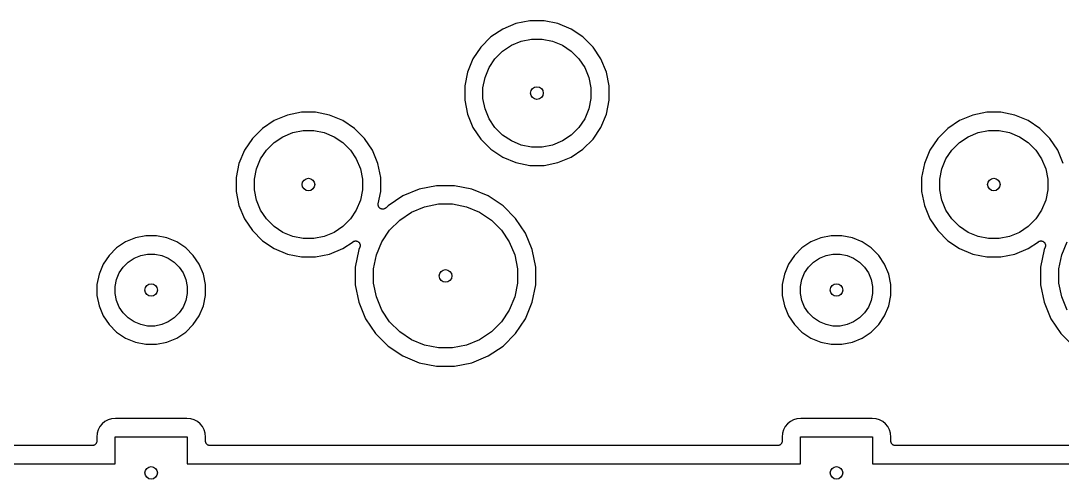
# Model space of a CAD drawing. Extents: x 1.5 to 15, y -8.3 to -3.1.
# Drawn here: x 4.123 to 5.263, y -7.097 to -6.596 of the extents above; entities that cross this region are included whole.
import ezdxf

# ---------------------------------------------------------------- set-up
doc = ezdxf.new("R2010")
doc.units = 0
doc.header["$MEASUREMENT"] = 0
doc.layers.add('BLACK', color=7, linetype='CONTINUOUS')

msp = doc.modelspace()

# ---------------------------------------------------------------- linework, layer by layer
at = {"layer": 'BLACK', "linetype": 'CONTINUOUS'}
for p, q in [((4.6803, -6.59565), (4.66503, -6.59869)), ((4.69588, -6.59565), (4.6803, -6.59565)), ((4.71115, -6.59869), (4.69588, -6.59565)), ((4.65064, -6.60465), (4.6377, -6.6133)), ((4.66503, -6.59869), (4.65064, -6.60465)), ((4.72554, -6.60465), (4.71115, -6.59869)), ((4.73849, -6.6133), (4.72554, -6.60465)), ((4.6377, -6.6133), (4.62668, -6.62431)), ((4.66012, -6.62237), (4.67086, -6.61792)), ((4.67086, -6.61792), (4.68227, -6.61565)), ((4.68227, -6.61565), (4.69391, -6.61565)), ((4.69391, -6.61565), (4.70532, -6.61792)), ((4.70532, -6.61792), (4.71606, -6.62237)), ((4.7495, -6.62431), (4.73849, -6.6133)), ((4.62668, -6.62431), (4.61803, -6.63726)), ((4.64222, -6.63706), (4.65045, -6.62883)), ((4.65045, -6.62883), (4.66012, -6.62237)), ((4.71606, -6.62237), (4.72574, -6.62883)), ((4.72574, -6.62883), (4.73396, -6.63706)), ((4.75815, -6.63726), (4.7495, -6.62431)), ((4.61803, -6.63726), (4.61207, -6.65165)), ((4.63576, -6.64673), (4.64222, -6.63706)), ((4.73396, -6.63706), (4.74042, -6.64673)), ((4.76411, -6.65165), (4.75815, -6.63726)), ((4.61207, -6.65165), (4.60904, -6.66692)), ((4.6313, -6.65748), (4.63576, -6.64673)), ((4.74042, -6.64673), (4.74488, -6.65748)), ((4.76715, -6.66692), (4.76411, -6.65165)), ((4.62904, -6.66889), (4.6313, -6.65748)), ((4.74488, -6.65748), (4.74715, -6.66889)), ((4.60904, -6.66692), (4.60904, -6.68249)), ((4.62904, -6.68052), (4.62904, -6.66889)), ((4.74715, -6.66889), (4.74715, -6.68052)), ((4.76715, -6.68249), (4.76715, -6.66692)), ((4.60904, -6.68249), (4.61207, -6.69776)), ((4.6313, -6.69193), (4.62904, -6.68052)), ((4.74715, -6.68052), (4.74488, -6.69193)), ((4.76411, -6.69776), (4.76715, -6.68249)), ((4.41503, -6.69869), (4.40064, -6.70465)), ((4.4303, -6.69565), (4.41503, -6.69869)), ((4.44588, -6.69565), (4.4303, -6.69565)), ((4.46115, -6.69869), (4.44588, -6.69565)), ((4.47554, -6.70465), (4.46115, -6.69869)), ((4.61207, -6.69776), (4.61803, -6.71215)), ((4.63576, -6.70268), (4.6313, -6.69193)), ((4.74488, -6.69193), (4.74042, -6.70268)), ((4.75815, -6.71215), (4.76411, -6.69776)), ((5.16503, -6.69869), (5.15064, -6.70465)), ((5.1803, -6.69565), (5.16503, -6.69869)), ((5.19588, -6.69565), (5.1803, -6.69565)), ((5.21115, -6.69869), (5.19588, -6.69565)), ((5.22554, -6.70465), (5.21115, -6.69869)), ((4.40064, -6.70465), (4.3877, -6.7133)), ((4.48849, -6.7133), (4.47554, -6.70465)), ((4.64222, -6.71235), (4.63576, -6.70268)), ((4.74042, -6.70268), (4.73396, -6.71235)), ((5.15064, -6.70465), (5.1377, -6.7133)), ((5.23849, -6.7133), (5.22554, -6.70465)), ((4.3877, -6.7133), (4.37668, -6.72431)), ((4.40045, -6.72883), (4.41012, -6.72237)), ((4.41012, -6.72237), (4.42086, -6.71792)), ((4.42086, -6.71792), (4.43227, -6.71565)), ((4.43227, -6.71565), (4.44391, -6.71565)), ((4.44391, -6.71565), (4.45532, -6.71792)), ((4.45532, -6.71792), (4.46606, -6.72237)), ((4.46606, -6.72237), (4.47574, -6.72883)), ((4.4995, -6.72431), (4.48849, -6.7133)), ((4.61803, -6.71215), (4.62668, -6.7251)), ((4.65045, -6.72058), (4.64222, -6.71235)), ((4.66012, -6.72704), (4.65045, -6.72058)), ((4.72574, -6.72058), (4.71606, -6.72704)), ((4.73396, -6.71235), (4.72574, -6.72058)), ((4.7495, -6.7251), (4.75815, -6.71215)), ((5.1377, -6.7133), (5.12668, -6.72431)), ((5.15045, -6.72883), (5.16012, -6.72237)), ((5.16012, -6.72237), (5.17086, -6.71792)), ((5.17086, -6.71792), (5.18227, -6.71565)), ((5.18227, -6.71565), (5.19391, -6.71565)), ((5.19391, -6.71565), (5.20532, -6.71792)), ((5.20532, -6.71792), (5.21606, -6.72237)), ((5.21606, -6.72237), (5.22574, -6.72883)), ((5.2495, -6.72431), (5.23849, -6.7133)), ((4.37668, -6.72431), (4.36803, -6.73726)), ((4.39222, -6.73706), (4.40045, -6.72883)), ((4.47574, -6.72883), (4.48396, -6.73706)), ((4.50815, -6.73726), (4.4995, -6.72431)), ((4.62668, -6.7251), (4.6377, -6.73611)), ((4.67086, -6.73149), (4.66012, -6.72704)), ((4.68227, -6.73376), (4.67086, -6.73149)), ((4.69391, -6.73376), (4.68227, -6.73376)), ((4.70532, -6.73149), (4.69391, -6.73376)), ((4.71606, -6.72704), (4.70532, -6.73149)), ((4.73849, -6.73611), (4.7495, -6.7251)), ((5.12668, -6.72431), (5.11803, -6.73726)), ((5.14222, -6.73706), (5.15045, -6.72883)), ((5.22574, -6.72883), (5.23396, -6.73706)), ((5.25815, -6.73726), (5.2495, -6.72431)), ((4.36803, -6.73726), (4.36207, -6.75165)), ((4.38576, -6.74673), (4.39222, -6.73706)), ((4.48396, -6.73706), (4.49042, -6.74673)), ((4.51411, -6.75165), (4.50815, -6.73726)), ((4.6377, -6.73611), (4.65064, -6.74476)), ((4.65064, -6.74476), (4.66503, -6.75072)), ((4.71115, -6.75072), (4.72554, -6.74476)), ((4.72554, -6.74476), (4.73849, -6.73611)), ((5.11803, -6.73726), (5.11207, -6.75165)), ((5.13576, -6.74673), (5.14222, -6.73706)), ((5.23396, -6.73706), (5.24042, -6.74673)), ((5.26411, -6.75165), (5.25815, -6.73726)), ((4.36207, -6.75165), (4.35904, -6.76692)), ((4.37904, -6.76889), (4.3813, -6.75748)), ((4.3813, -6.75748), (4.38576, -6.74673)), ((4.49042, -6.74673), (4.49488, -6.75748)), ((4.49488, -6.75748), (4.49715, -6.76889)), ((4.51715, -6.76692), (4.51411, -6.75165)), ((4.66503, -6.75072), (4.6803, -6.75376)), ((4.6803, -6.75376), (4.69588, -6.75376)), ((4.69588, -6.75376), (4.71115, -6.75072)), ((5.11207, -6.75165), (5.10904, -6.76692)), ((5.12904, -6.76889), (5.1313, -6.75748)), ((5.1313, -6.75748), (5.13576, -6.74673)), ((5.24042, -6.74673), (5.24488, -6.75748)), ((5.24488, -6.75748), (5.24715, -6.76889)), ((4.35904, -6.76692), (4.35904, -6.78249)), ((4.37904, -6.78052), (4.37904, -6.76889)), ((4.49715, -6.76889), (4.49715, -6.78052)), ((4.51715, -6.78249), (4.51715, -6.76692)), ((5.10904, -6.76692), (5.10904, -6.78249)), ((5.12904, -6.78052), (5.12904, -6.76889)), ((5.24715, -6.76889), (5.24715, -6.78052)), ((4.55929, -6.77976), (4.54132, -6.7872)), ((4.57837, -6.77596), (4.55929, -6.77976)), ((4.59782, -6.77596), (4.57837, -6.77596)), ((4.61689, -6.77976), (4.59782, -6.77596)), ((4.63486, -6.7872), (4.61689, -6.77976)), ((4.35904, -6.78249), (4.36207, -6.79776)), ((4.3813, -6.79193), (4.37904, -6.78052)), ((4.49715, -6.78052), (4.49488, -6.79193)), ((4.51452, -6.79568), (4.51715, -6.78249)), ((4.54132, -6.7872), (4.52515, -6.79801)), ((4.65103, -6.79801), (4.63486, -6.7872)), ((5.10904, -6.78249), (5.11207, -6.79776)), ((5.1313, -6.79193), (5.12904, -6.78052)), ((5.24715, -6.78052), (5.24488, -6.79193)), ((4.36207, -6.79776), (4.36803, -6.81215)), ((4.38576, -6.80268), (4.3813, -6.79193)), ((4.39222, -6.81235), (4.38576, -6.80268)), ((4.49042, -6.80268), (4.48396, -6.81235)), ((4.49488, -6.79193), (4.49042, -6.80268)), ((4.51443, -6.79664), (4.51447, -6.79616)), ((4.51443, -6.79665), (4.51443, -6.79664)), ((4.51447, -6.79713), (4.51443, -6.79665)), ((4.51443, -6.79665), (4.51443, -6.79665)), ((4.51447, -6.79616), (4.51452, -6.79568)), ((4.51452, -6.79761), (4.51447, -6.79713)), ((4.51452, -6.79762), (4.51452, -6.79761)), ((4.51452, -6.79763), (4.51452, -6.79762)), ((4.51466, -6.79809), (4.51452, -6.79763)), ((4.5148, -6.79855), (4.51466, -6.79809)), ((4.5148, -6.79856), (4.5148, -6.79855)), ((4.5148, -6.79855), (4.5148, -6.79855)), ((4.51503, -6.79899), (4.5148, -6.79856)), ((4.51525, -6.79941), (4.51503, -6.79899)), ((4.51526, -6.79942), (4.51525, -6.79941)), ((4.51556, -6.79979), (4.51526, -6.79942)), ((4.51526, -6.79942), (4.51526, -6.79942)), ((4.51587, -6.80017), (4.51556, -6.79979)), ((4.51587, -6.80018), (4.51587, -6.80017)), ((4.51587, -6.80017), (4.51587, -6.80017)), ((4.51624, -6.80048), (4.51587, -6.80018)), ((4.51661, -6.80079), (4.51624, -6.80048)), ((4.51662, -6.8008), (4.51661, -6.80079)), ((4.51663, -6.8008), (4.51662, -6.8008)), ((4.51705, -6.80103), (4.51663, -6.8008)), ((4.51747, -6.80126), (4.51705, -6.80103)), ((4.51748, -6.80126), (4.51747, -6.80126)), ((4.51748, -6.80127), (4.51748, -6.80126)), ((4.51795, -6.80141), (4.51748, -6.80127)), ((4.5184, -6.80155), (4.51795, -6.80141)), ((4.51841, -6.80155), (4.5184, -6.80155)), ((4.51842, -6.80156), (4.51841, -6.80155)), ((4.5189, -6.80161), (4.51842, -6.80156)), ((4.51937, -6.80166), (4.5189, -6.80161)), ((4.51938, -6.80166), (4.51937, -6.80166)), ((4.51939, -6.80166), (4.51938, -6.80166)), ((4.51986, -6.80162), (4.51939, -6.80166)), ((4.52035, -6.80157), (4.51986, -6.80162)), ((4.52036, -6.80157), (4.52035, -6.80157)), ((4.52035, -6.80157), (4.52035, -6.80157)), ((4.52082, -6.80144), (4.52036, -6.80157)), ((4.52128, -6.8013), (4.52082, -6.80144)), ((4.52129, -6.8013), (4.52128, -6.8013)), ((4.52173, -6.80107), (4.52129, -6.8013)), ((4.52129, -6.8013), (4.52129, -6.8013)), ((4.52215, -6.80085), (4.52173, -6.80107)), ((4.52216, -6.80085), (4.52215, -6.80085)), ((4.52215, -6.80085), (4.52215, -6.80085)), ((4.52253, -6.80054), (4.52216, -6.80085)), ((4.52291, -6.80024), (4.52253, -6.80054)), ((4.52292, -6.80023), (4.52291, -6.80024)), ((4.52296, -6.80019), (4.52292, -6.80023)), ((4.52292, -6.80023), (4.52292, -6.80023)), ((4.52292, -6.80023), (4.52292, -6.80023)), ((4.52515, -6.79801), (4.52296, -6.80019)), ((4.55079, -6.80493), (4.56512, -6.79899)), ((4.56512, -6.79899), (4.58034, -6.79596)), ((4.58034, -6.79596), (4.59585, -6.79596)), ((4.59585, -6.79596), (4.61106, -6.79899)), ((4.61106, -6.79899), (4.62539, -6.80493)), ((4.66479, -6.81176), (4.65103, -6.79801)), ((5.11207, -6.79776), (5.11803, -6.81215)), ((5.13576, -6.80268), (5.1313, -6.79193)), ((5.14222, -6.81235), (5.13576, -6.80268)), ((5.24042, -6.80268), (5.23396, -6.81235)), ((5.24488, -6.79193), (5.24042, -6.80268)), ((4.36803, -6.81215), (4.37668, -6.8251)), ((4.40045, -6.82058), (4.39222, -6.81235)), ((4.48396, -6.81235), (4.47574, -6.82058)), ((4.52693, -6.82451), (4.5379, -6.81354)), ((4.5379, -6.81354), (4.55079, -6.80493)), ((4.62539, -6.80493), (4.63828, -6.81354)), ((4.63828, -6.81354), (4.64925, -6.82451)), ((4.67559, -6.82793), (4.66479, -6.81176)), ((5.11803, -6.81215), (5.12668, -6.8251)), ((5.15045, -6.82058), (5.14222, -6.81235)), ((5.23396, -6.81235), (5.22574, -6.82058)), ((4.37668, -6.8251), (4.3877, -6.83611)), ((4.41012, -6.82704), (4.40045, -6.82058)), ((4.47574, -6.82058), (4.46606, -6.82704)), ((4.51831, -6.83741), (4.52693, -6.82451)), ((4.64925, -6.82451), (4.65787, -6.83741)), ((5.12668, -6.8251), (5.1377, -6.83611)), ((5.16012, -6.82704), (5.15045, -6.82058)), ((5.22574, -6.82058), (5.21606, -6.82704)), ((4.24865, -6.83297), (4.23784, -6.83745)), ((4.26012, -6.83069), (4.24865, -6.83297)), ((4.27181, -6.83069), (4.26012, -6.83069)), ((4.28328, -6.83297), (4.27181, -6.83069)), ((4.29409, -6.83745), (4.28328, -6.83297)), ((4.3877, -6.83611), (4.40064, -6.84476)), ((4.42086, -6.83149), (4.41012, -6.82704)), ((4.43227, -6.83376), (4.42086, -6.83149)), ((4.44391, -6.83376), (4.43227, -6.83376)), ((4.45532, -6.83149), (4.44391, -6.83376)), ((4.46606, -6.82704), (4.45532, -6.83149)), ((4.47554, -6.84476), (4.48683, -6.83722)), ((4.48683, -6.83722), (4.48688, -6.83718)), ((4.48688, -6.83718), (4.48688, -6.83718)), ((4.48688, -6.83718), (4.48688, -6.83718)), ((4.48688, -6.83718), (4.48689, -6.83718)), ((4.48689, -6.83718), (4.48732, -6.83695)), ((4.48732, -6.83695), (4.48774, -6.83673)), ((4.48774, -6.83673), (4.48775, -6.83673)), ((4.48775, -6.83673), (4.48776, -6.83673)), ((4.48776, -6.83673), (4.48822, -6.8366)), ((4.48822, -6.8366), (4.48868, -6.83646)), ((4.48868, -6.83646), (4.48869, -6.83646)), ((4.48869, -6.83646), (4.48917, -6.83642)), ((4.48869, -6.83646), (4.48869, -6.83646)), ((4.48917, -6.83642), (4.48965, -6.83637)), ((4.48965, -6.83637), (4.48966, -6.83637)), ((4.48966, -6.83637), (4.48967, -6.83637)), ((4.48967, -6.83637), (4.49016, -6.83643)), ((4.49016, -6.83643), (4.49062, -6.83648)), ((4.49062, -6.83648), (4.49063, -6.83648)), ((4.49063, -6.83648), (4.49064, -6.83648)), ((4.49064, -6.83648), (4.49111, -6.83663)), ((4.49111, -6.83663), (4.49155, -6.83677)), ((4.49155, -6.83677), (4.49156, -6.83677)), ((4.49156, -6.83677), (4.49157, -6.83677)), ((4.49157, -6.83677), (4.492, -6.83701)), ((4.492, -6.83701), (4.49241, -6.83723)), ((4.49241, -6.83723), (4.49242, -6.83724)), ((4.49242, -6.83724), (4.49242, -6.83724)), ((4.49242, -6.83724), (4.4928, -6.83755)), ((4.51238, -6.85174), (4.51831, -6.83741)), ((4.65787, -6.83741), (4.6638, -6.85174)), ((4.68304, -6.8459), (4.67559, -6.82793)), ((4.99865, -6.83297), (4.98784, -6.83745)), ((5.01012, -6.83069), (4.99865, -6.83297)), ((5.02181, -6.83069), (5.01012, -6.83069)), ((5.03328, -6.83297), (5.02181, -6.83069)), ((5.04409, -6.83745), (5.03328, -6.83297)), ((5.1377, -6.83611), (5.15064, -6.84476)), ((5.17086, -6.83149), (5.16012, -6.82704)), ((5.18227, -6.83376), (5.17086, -6.83149)), ((5.19391, -6.83376), (5.18227, -6.83376)), ((5.20532, -6.83149), (5.19391, -6.83376)), ((5.21606, -6.82704), (5.20532, -6.83149)), ((5.22554, -6.84476), (5.23683, -6.83722)), ((5.23683, -6.83722), (5.23688, -6.83718)), ((5.23688, -6.83718), (5.23688, -6.83718)), ((5.23688, -6.83718), (5.23688, -6.83718)), ((5.23688, -6.83718), (5.23689, -6.83718)), ((5.23689, -6.83718), (5.23732, -6.83695)), ((5.23732, -6.83695), (5.23774, -6.83673)), ((5.23774, -6.83673), (5.23775, -6.83673)), ((5.23775, -6.83673), (5.23776, -6.83673)), ((5.23776, -6.83673), (5.23822, -6.8366)), ((5.23822, -6.8366), (5.23868, -6.83646)), ((5.23868, -6.83646), (5.23869, -6.83646)), ((5.23869, -6.83646), (5.23917, -6.83642)), ((5.23869, -6.83646), (5.23869, -6.83646)), ((5.23917, -6.83642), (5.23965, -6.83637)), ((5.23965, -6.83637), (5.23966, -6.83637)), ((5.23966, -6.83637), (5.23967, -6.83637)), ((5.23967, -6.83637), (5.24016, -6.83643)), ((5.24016, -6.83643), (5.24062, -6.83648)), ((5.24062, -6.83648), (5.24063, -6.83648)), ((5.24063, -6.83648), (5.24064, -6.83648)), ((5.24064, -6.83648), (5.24111, -6.83663)), ((5.24111, -6.83663), (5.24155, -6.83677)), ((5.24155, -6.83677), (5.24156, -6.83677)), ((5.24156, -6.83677), (5.24157, -6.83677)), ((5.24157, -6.83677), (5.242, -6.83701)), ((5.242, -6.83701), (5.24241, -6.83723)), ((5.24241, -6.83723), (5.24242, -6.83724)), ((5.24242, -6.83724), (5.24242, -6.83724)), ((5.24242, -6.83724), (5.2428, -6.83755)), ((5.26238, -6.85174), (5.26831, -6.83741)), ((4.22812, -6.84394), (4.21985, -6.85221)), ((4.23784, -6.83745), (4.22812, -6.84394)), ((4.30381, -6.84394), (4.29409, -6.83745)), ((4.31208, -6.85221), (4.30381, -6.84394)), ((4.40064, -6.84476), (4.41503, -6.85072)), ((4.46115, -6.85072), (4.47554, -6.84476)), ((4.49314, -6.8459), (4.48935, -6.86498)), ((4.4928, -6.83755), (4.49316, -6.83786)), ((4.49423, -6.84329), (4.49314, -6.8459)), ((4.49316, -6.83786), (4.49317, -6.83786)), ((4.49317, -6.83786), (4.49317, -6.83787)), ((4.49317, -6.83787), (4.49348, -6.83824)), ((4.49348, -6.83824), (4.49378, -6.83861)), ((4.49378, -6.83861), (4.49378, -6.83862)), ((4.49378, -6.83862), (4.49379, -6.83862)), ((4.49379, -6.83862), (4.49402, -6.83906)), ((4.49402, -6.83906), (4.49424, -6.83948)), ((4.49437, -6.84283), (4.49423, -6.84329)), ((4.49424, -6.83948), (4.49424, -6.83948)), ((4.49424, -6.83948), (4.49424, -6.83949)), ((4.49424, -6.83949), (4.49438, -6.83996)), ((4.49451, -6.84237), (4.49437, -6.84283)), ((4.49438, -6.83996), (4.49452, -6.84041)), ((4.49456, -6.84188), (4.49451, -6.84235)), ((4.49451, -6.84235), (4.49451, -6.84236)), ((4.49451, -6.84236), (4.49451, -6.84237)), ((4.49452, -6.84041), (4.49452, -6.84042)), ((4.49452, -6.84042), (4.49452, -6.84042)), ((4.49452, -6.84042), (4.49456, -6.84092)), ((4.49456, -6.84092), (4.49461, -6.84138)), ((4.49461, -6.84139), (4.49456, -6.84188)), ((4.49461, -6.84138), (4.49461, -6.84139)), ((4.49461, -6.84139), (4.49461, -6.84139)), ((4.68683, -6.86498), (4.68304, -6.8459)), ((4.97812, -6.84394), (4.96985, -6.85221)), ((4.98784, -6.83745), (4.97812, -6.84394)), ((5.05381, -6.84394), (5.04409, -6.83745)), ((5.06208, -6.85221), (5.05381, -6.84394)), ((5.15064, -6.84476), (5.16503, -6.85072)), ((5.21115, -6.85072), (5.22554, -6.84476)), ((5.24314, -6.8459), (5.23935, -6.86498)), ((5.2428, -6.83755), (5.24316, -6.83786)), ((5.24423, -6.84329), (5.24314, -6.8459)), ((5.24316, -6.83786), (5.24317, -6.83786)), ((5.24317, -6.83786), (5.24317, -6.83787)), ((5.24317, -6.83787), (5.24348, -6.83824)), ((5.24348, -6.83824), (5.24378, -6.83861)), ((5.24378, -6.83861), (5.24378, -6.83862)), ((5.24378, -6.83862), (5.24379, -6.83862)), ((5.24379, -6.83862), (5.24402, -6.83906)), ((5.24402, -6.83906), (5.24424, -6.83948)), ((5.24437, -6.84283), (5.24423, -6.84329)), ((5.24424, -6.83948), (5.24424, -6.83948)), ((5.24424, -6.83948), (5.24424, -6.83949)), ((5.24424, -6.83949), (5.24438, -6.83996)), ((5.24451, -6.84237), (5.24437, -6.84283)), ((5.24438, -6.83996), (5.24452, -6.84041)), ((5.24456, -6.84188), (5.24451, -6.84235)), ((5.24451, -6.84235), (5.24451, -6.84236)), ((5.24451, -6.84236), (5.24451, -6.84237)), ((5.24452, -6.84041), (5.24452, -6.84042)), ((5.24452, -6.84042), (5.24452, -6.84042)), ((5.24452, -6.84042), (5.24456, -6.84092)), ((5.24456, -6.84092), (5.24461, -6.84138)), ((5.24461, -6.84139), (5.24456, -6.84188)), ((5.24461, -6.84138), (5.24461, -6.84139)), ((5.24461, -6.84139), (5.24461, -6.84139)), ((4.21985, -6.85221), (4.21335, -6.86194)), ((4.23538, -6.86496), (4.24087, -6.85948)), ((4.24087, -6.85948), (4.24732, -6.85517)), ((4.24732, -6.85517), (4.25448, -6.8522)), ((4.25448, -6.8522), (4.26209, -6.85069)), ((4.26209, -6.85069), (4.26984, -6.85069)), ((4.26984, -6.85069), (4.27745, -6.8522)), ((4.27745, -6.8522), (4.28461, -6.85517)), ((4.28461, -6.85517), (4.29106, -6.85948)), ((4.29106, -6.85948), (4.29655, -6.86496)), ((4.31858, -6.86194), (4.31208, -6.85221)), ((4.41503, -6.85072), (4.4303, -6.85376)), ((4.4303, -6.85376), (4.44588, -6.85376)), ((4.44588, -6.85376), (4.46115, -6.85072)), ((4.50935, -6.86695), (4.51238, -6.85174)), ((4.6638, -6.85174), (4.66683, -6.86695)), ((4.96985, -6.85221), (4.96335, -6.86194)), ((4.98538, -6.86496), (4.99087, -6.85948)), ((4.99087, -6.85948), (4.99732, -6.85517)), ((4.99732, -6.85517), (5.00448, -6.8522)), ((5.00448, -6.8522), (5.01209, -6.85069)), ((5.01209, -6.85069), (5.01984, -6.85069)), ((5.01984, -6.85069), (5.02745, -6.8522)), ((5.02745, -6.8522), (5.03461, -6.85517)), ((5.03461, -6.85517), (5.04106, -6.85948)), ((5.04106, -6.85948), (5.04655, -6.86496)), ((5.06858, -6.86194), (5.06208, -6.85221)), ((5.16503, -6.85072), (5.1803, -6.85376)), ((5.1803, -6.85376), (5.19588, -6.85376)), ((5.19588, -6.85376), (5.21115, -6.85072)), ((5.25935, -6.86695), (5.26238, -6.85174)), ((4.21335, -6.86194), (4.20888, -6.87274)), ((4.22811, -6.87858), (4.23108, -6.87141)), ((4.23108, -6.87141), (4.23538, -6.86496)), ((4.29655, -6.86496), (4.30085, -6.87141)), ((4.30085, -6.87141), (4.30382, -6.87858)), ((4.32305, -6.87274), (4.31858, -6.86194)), ((4.48935, -6.86498), (4.48935, -6.88443)), ((4.50935, -6.88246), (4.50935, -6.86695)), ((4.66683, -6.86695), (4.66683, -6.88246)), ((4.68683, -6.88443), (4.68683, -6.86498)), ((4.96335, -6.86194), (4.95888, -6.87274)), ((4.97811, -6.87858), (4.98108, -6.87141)), ((4.98108, -6.87141), (4.98538, -6.86496)), ((5.04655, -6.86496), (5.05085, -6.87141)), ((5.05085, -6.87141), (5.05382, -6.87858)), ((5.07305, -6.87274), (5.06858, -6.86194)), ((5.23935, -6.86498), (5.23935, -6.88443)), ((5.25935, -6.88246), (5.25935, -6.86695)), ((4.20888, -6.87274), (4.20659, -6.88421)), ((4.22659, -6.88618), (4.22811, -6.87858)), ((4.30382, -6.87858), (4.30533, -6.88618)), ((4.32533, -6.88421), (4.32305, -6.87274)), ((4.51238, -6.89767), (4.50935, -6.88246)), ((4.66683, -6.88246), (4.6638, -6.89767)), ((4.95888, -6.87274), (4.95659, -6.88421)), ((4.97659, -6.88618), (4.97811, -6.87858)), ((5.05382, -6.87858), (5.05533, -6.88618)), ((5.07533, -6.88421), (5.07305, -6.87274)), ((5.26238, -6.89767), (5.25935, -6.88246)), ((4.20659, -6.88421), (4.20659, -6.89591)), ((4.22659, -6.89394), (4.22659, -6.88618)), ((4.22811, -6.90154), (4.22659, -6.89394)), ((4.30533, -6.89394), (4.30382, -6.90154)), ((4.30533, -6.88618), (4.30533, -6.89394)), ((4.32533, -6.89591), (4.32533, -6.88421)), ((4.48935, -6.88443), (4.49314, -6.90351)), ((4.68304, -6.90351), (4.68683, -6.88443)), ((4.95659, -6.88421), (4.95659, -6.89591)), ((4.97659, -6.89394), (4.97659, -6.88618)), ((4.97811, -6.90154), (4.97659, -6.89394)), ((5.05533, -6.89394), (5.05382, -6.90154)), ((5.05533, -6.88618), (5.05533, -6.89394)), ((5.07533, -6.89591), (5.07533, -6.88421)), ((5.23935, -6.88443), (5.24314, -6.90351)), ((4.20659, -6.89591), (4.20888, -6.90738)), ((4.23108, -6.90871), (4.22811, -6.90154)), ((4.30382, -6.90154), (4.30085, -6.90871)), ((4.32305, -6.90738), (4.32533, -6.89591)), ((4.49314, -6.90351), (4.50059, -6.92148)), ((4.51831, -6.912), (4.51238, -6.89767)), ((4.6638, -6.89767), (4.65787, -6.912)), ((4.67559, -6.92148), (4.68304, -6.90351)), ((4.95659, -6.89591), (4.95888, -6.90738)), ((4.98108, -6.90871), (4.97811, -6.90154)), ((5.05382, -6.90154), (5.05085, -6.90871)), ((5.07305, -6.90738), (5.07533, -6.89591)), ((5.24314, -6.90351), (5.25059, -6.92148)), ((5.26831, -6.912), (5.26238, -6.89767)), ((4.20888, -6.90738), (4.21335, -6.91818)), ((4.23538, -6.91516), (4.23108, -6.90871)), ((4.24087, -6.92064), (4.23538, -6.91516)), ((4.29655, -6.91516), (4.29106, -6.92064)), ((4.30085, -6.90871), (4.29655, -6.91516)), ((4.31858, -6.91818), (4.32305, -6.90738)), ((4.52693, -6.9249), (4.51831, -6.912)), ((4.65787, -6.912), (4.64925, -6.9249)), ((4.95888, -6.90738), (4.96335, -6.91818)), ((4.98538, -6.91516), (4.98108, -6.90871)), ((4.99087, -6.92064), (4.98538, -6.91516)), ((5.04655, -6.91516), (5.04106, -6.92064)), ((5.05085, -6.90871), (5.04655, -6.91516)), ((5.06858, -6.91818), (5.07305, -6.90738)), ((4.21335, -6.91818), (4.21985, -6.92791)), ((4.21985, -6.92791), (4.22812, -6.93617)), ((4.24732, -6.92495), (4.24087, -6.92064)), ((4.25448, -6.92792), (4.24732, -6.92495)), ((4.26209, -6.92943), (4.25448, -6.92792)), ((4.27745, -6.92792), (4.26984, -6.92943)), ((4.28461, -6.92495), (4.27745, -6.92792)), ((4.29106, -6.92064), (4.28461, -6.92495)), ((4.30381, -6.93617), (4.31208, -6.92791)), ((4.31208, -6.92791), (4.31858, -6.91818)), ((4.50059, -6.92148), (4.51139, -6.93765)), ((4.5379, -6.93587), (4.52693, -6.9249)), ((4.64925, -6.9249), (4.63828, -6.93587)), ((4.66479, -6.93765), (4.67559, -6.92148)), ((4.96335, -6.91818), (4.96985, -6.92791)), ((4.96985, -6.92791), (4.97812, -6.93617)), ((4.99732, -6.92495), (4.99087, -6.92064)), ((5.00448, -6.92792), (4.99732, -6.92495)), ((5.01209, -6.92943), (5.00448, -6.92792)), ((5.02745, -6.92792), (5.01984, -6.92943)), ((5.03461, -6.92495), (5.02745, -6.92792)), ((5.04106, -6.92064), (5.03461, -6.92495)), ((5.05381, -6.93617), (5.06208, -6.92791)), ((5.06208, -6.92791), (5.06858, -6.91818)), ((5.25059, -6.92148), (5.26139, -6.93765)), ((4.22812, -6.93617), (4.23784, -6.94267)), ((4.26984, -6.92943), (4.26209, -6.92943)), ((4.29409, -6.94267), (4.30381, -6.93617)), ((4.51139, -6.93765), (4.52515, -6.9514)), ((4.55079, -6.94448), (4.5379, -6.93587)), ((4.63828, -6.93587), (4.62539, -6.94448)), ((4.65103, -6.9514), (4.66479, -6.93765)), ((4.97812, -6.93617), (4.98784, -6.94267)), ((5.01984, -6.92943), (5.01209, -6.92943)), ((5.04409, -6.94267), (5.05381, -6.93617)), ((5.26139, -6.93765), (5.27515, -6.9514)), ((4.23784, -6.94267), (4.24865, -6.94715)), ((4.24865, -6.94715), (4.26012, -6.94943)), ((4.26012, -6.94943), (4.27181, -6.94943)), ((4.27181, -6.94943), (4.28328, -6.94715)), ((4.28328, -6.94715), (4.29409, -6.94267)), ((4.56512, -6.95042), (4.55079, -6.94448)), ((4.58034, -6.95344), (4.56512, -6.95042)), ((4.61106, -6.95042), (4.59585, -6.95344)), ((4.62539, -6.94448), (4.61106, -6.95042)), ((4.98784, -6.94267), (4.99865, -6.94715)), ((4.99865, -6.94715), (5.01012, -6.94943)), ((5.01012, -6.94943), (5.02181, -6.94943)), ((5.02181, -6.94943), (5.03328, -6.94715)), ((5.03328, -6.94715), (5.04409, -6.94267)), ((4.52515, -6.9514), (4.54132, -6.96221)), ((4.54132, -6.96221), (4.55929, -6.96965)), ((4.59585, -6.95344), (4.58034, -6.95344)), ((4.61689, -6.96965), (4.63486, -6.96221)), ((4.63486, -6.96221), (4.65103, -6.9514)), ((4.55929, -6.96965), (4.57837, -6.97344)), ((4.57837, -6.97344), (4.59782, -6.97344)), ((4.59782, -6.97344), (4.61689, -6.96965)), ((4.22267, -7.03098), (4.2189, -7.03212)), ((4.22684, -7.03057), (4.22267, -7.03098)), ((4.30509, -7.03057), (4.22684, -7.03057)), ((4.30926, -7.03098), (4.30509, -7.03057)), ((4.31303, -7.03212), (4.30926, -7.03098)), ((4.97267, -7.03098), (4.9689, -7.03212)), ((4.97684, -7.03057), (4.97267, -7.03098)), ((5.05509, -7.03057), (4.97684, -7.03057)), ((5.05926, -7.03098), (5.05509, -7.03057)), ((5.06303, -7.03212), (5.05926, -7.03098)), ((4.20988, -7.03952), (4.20803, -7.043)), ((4.21238, -7.03648), (4.20988, -7.03952)), ((4.21543, -7.03398), (4.21238, -7.03648)), ((4.2189, -7.03212), (4.21543, -7.03398)), ((4.3165, -7.03398), (4.31303, -7.03212)), ((4.31955, -7.03648), (4.3165, -7.03398)), ((4.32204, -7.03952), (4.31955, -7.03648)), ((4.3239, -7.043), (4.32204, -7.03952)), ((4.95988, -7.03952), (4.95803, -7.043)), ((4.96238, -7.03648), (4.95988, -7.03952)), ((4.96543, -7.03398), (4.96238, -7.03648)), ((4.9689, -7.03212), (4.96543, -7.03398)), ((5.0665, -7.03398), (5.06303, -7.03212)), ((5.06955, -7.03648), (5.0665, -7.03398)), ((5.07204, -7.03952), (5.06955, -7.03648)), ((5.0739, -7.043), (5.07204, -7.03952)), ((4.20688, -7.04677), (4.20647, -7.05093)), ((4.20647, -7.05093), (4.20647, -7.05522)), ((4.20803, -7.043), (4.20688, -7.04677)), ((4.22659, -7.08022), (4.22659, -7.05069)), ((4.22659, -7.05069), (4.30533, -7.05069)), ((4.30533, -7.05069), (4.30533, -7.08022)), ((4.32505, -7.04677), (4.3239, -7.043)), ((4.32546, -7.05093), (4.32505, -7.04677)), ((4.32546, -7.05522), (4.32546, -7.05093)), ((4.95688, -7.04677), (4.95647, -7.05093)), ((4.95647, -7.05093), (4.95647, -7.05522)), ((4.95803, -7.043), (4.95688, -7.04677)), ((4.97659, -7.08022), (4.97659, -7.05069)), ((4.97659, -7.05069), (5.05533, -7.05069)), ((5.05533, -7.05069), (5.05533, -7.08022)), ((5.07505, -7.04677), (5.0739, -7.043)), ((5.07546, -7.05093), (5.07505, -7.04677)), ((5.07546, -7.05522), (5.07546, -7.05093)), ((4.20147, -7.06022), (3.58046, -7.06022)), ((4.20194, -7.06017), (4.20147, -7.06022)), ((4.20241, -7.06013), (4.20194, -7.06017)), ((4.20243, -7.06012), (4.20241, -7.06013)), ((4.20244, -7.06012), (4.20243, -7.06012)), ((4.2029, -7.05999), (4.20244, -7.06012)), ((4.20335, -7.05985), (4.2029, -7.05999)), ((4.20336, -7.05984), (4.20335, -7.05985)), ((4.20338, -7.05984), (4.20336, -7.05984)), ((4.20379, -7.05962), (4.20338, -7.05984)), ((4.20421, -7.0594), (4.20379, -7.05962)), ((4.20423, -7.05939), (4.20421, -7.0594)), ((4.20424, -7.05938), (4.20423, -7.05939)), ((4.20461, -7.05908), (4.20424, -7.05938)), ((4.20497, -7.05879), (4.20461, -7.05908)), ((4.20498, -7.05878), (4.20497, -7.05879)), ((4.205, -7.05876), (4.20498, -7.05878)), ((4.2053, -7.0584), (4.205, -7.05876)), ((4.2056, -7.05804), (4.2053, -7.0584)), ((4.20561, -7.05803), (4.2056, -7.05804)), ((4.20562, -7.05801), (4.20561, -7.05803)), ((4.20584, -7.0576), (4.20562, -7.05801)), ((4.20607, -7.05719), (4.20584, -7.0576)), ((4.20608, -7.05715), (4.20607, -7.05717)), ((4.20607, -7.05717), (4.20607, -7.05719)), ((4.20622, -7.0567), (4.20608, -7.05715)), ((4.20636, -7.05626), (4.20622, -7.0567)), ((4.20637, -7.05624), (4.20636, -7.05626)), ((4.20642, -7.05576), (4.20637, -7.05622)), ((4.20637, -7.05622), (4.20637, -7.05624)), ((4.20647, -7.05529), (4.20642, -7.05576)), ((4.20647, -7.05522), (4.20647, -7.05525)), ((4.20647, -7.05525), (4.20647, -7.05525)), ((4.20647, -7.05525), (4.20647, -7.05525)), ((4.20647, -7.05525), (4.20647, -7.05529)), ((4.3255, -7.05569), (4.32546, -7.05522)), ((4.32554, -7.05615), (4.3255, -7.05569)), ((4.32555, -7.05617), (4.32554, -7.05615)), ((4.32555, -7.05619), (4.32555, -7.05617)), ((4.32569, -7.05664), (4.32555, -7.05619)), ((4.32582, -7.05709), (4.32569, -7.05664)), ((4.32583, -7.05711), (4.32582, -7.05709)), ((4.32583, -7.05712), (4.32583, -7.05711)), ((4.32605, -7.05753), (4.32583, -7.05712)), ((4.32627, -7.05795), (4.32605, -7.05753)), ((4.32628, -7.05797), (4.32627, -7.05795)), ((4.32629, -7.05798), (4.32628, -7.05797)), ((4.32659, -7.05835), (4.32629, -7.05798)), ((4.32688, -7.05871), (4.32659, -7.05835)), ((4.3269, -7.05873), (4.32688, -7.05871)), ((4.32691, -7.05874), (4.3269, -7.05873)), ((4.32727, -7.05904), (4.32691, -7.05874)), ((4.32763, -7.05934), (4.32727, -7.05904)), ((4.32765, -7.05935), (4.32763, -7.05934)), ((4.32766, -7.05936), (4.32765, -7.05935)), ((4.32807, -7.05959), (4.32766, -7.05936)), ((4.32849, -7.05981), (4.32807, -7.05959)), ((4.3285, -7.05982), (4.32849, -7.05981)), ((4.32852, -7.05983), (4.3285, -7.05982)), ((4.32897, -7.05996), (4.32852, -7.05983)), ((4.32942, -7.06011), (4.32897, -7.05996)), ((4.32943, -7.06011), (4.32942, -7.06011)), ((4.32945, -7.06011), (4.32943, -7.06011)), ((4.32992, -7.06016), (4.32945, -7.06011)), ((4.33039, -7.06022), (4.32992, -7.06016)), ((4.33042, -7.06022), (4.33039, -7.06022)), ((4.33046, -7.06022), (4.33042, -7.06022)), ((4.33042, -7.06022), (4.33042, -7.06022)), ((4.33042, -7.06022), (4.33042, -7.06022)), ((4.95147, -7.06022), (4.33046, -7.06022)), ((4.95194, -7.06017), (4.95147, -7.06022)), ((4.95241, -7.06013), (4.95194, -7.06017)), ((4.95243, -7.06012), (4.95241, -7.06013)), ((4.95244, -7.06012), (4.95243, -7.06012)), ((4.9529, -7.05999), (4.95244, -7.06012)), ((4.95335, -7.05985), (4.9529, -7.05999)), ((4.95336, -7.05984), (4.95335, -7.05985)), ((4.95338, -7.05984), (4.95336, -7.05984)), ((4.95379, -7.05962), (4.95338, -7.05984)), ((4.95421, -7.0594), (4.95379, -7.05962)), ((4.95423, -7.05939), (4.95421, -7.0594)), ((4.95424, -7.05938), (4.95423, -7.05939)), ((4.95461, -7.05908), (4.95424, -7.05938)), ((4.95497, -7.05879), (4.95461, -7.05908)), ((4.95498, -7.05878), (4.95497, -7.05879)), ((4.955, -7.05876), (4.95498, -7.05878)), ((4.9553, -7.0584), (4.955, -7.05876)), ((4.9556, -7.05804), (4.9553, -7.0584)), ((4.95561, -7.05803), (4.9556, -7.05804)), ((4.95562, -7.05801), (4.95561, -7.05803)), ((4.95584, -7.0576), (4.95562, -7.05801)), ((4.95607, -7.05719), (4.95584, -7.0576)), ((4.95608, -7.05715), (4.95607, -7.05717)), ((4.95607, -7.05717), (4.95607, -7.05719)), ((4.95622, -7.0567), (4.95608, -7.05715)), ((4.95636, -7.05626), (4.95622, -7.0567)), ((4.95637, -7.05624), (4.95636, -7.05626)), ((4.95642, -7.05576), (4.95637, -7.05622)), ((4.95637, -7.05622), (4.95637, -7.05624)), ((4.95647, -7.05529), (4.95642, -7.05576)), ((4.95647, -7.05522), (4.95647, -7.05525)), ((4.95647, -7.05525), (4.95647, -7.05525)), ((4.95647, -7.05525), (4.95647, -7.05525)), ((4.95647, -7.05525), (4.95647, -7.05529)), ((5.0755, -7.05569), (5.07546, -7.05522)), ((5.07554, -7.05615), (5.0755, -7.05569)), ((5.07555, -7.05617), (5.07554, -7.05615)), ((5.07555, -7.05619), (5.07555, -7.05617)), ((5.07569, -7.05664), (5.07555, -7.05619)), ((5.07582, -7.05709), (5.07569, -7.05664)), ((5.07583, -7.05711), (5.07582, -7.05709)), ((5.07583, -7.05712), (5.07583, -7.05711)), ((5.07605, -7.05753), (5.07583, -7.05712)), ((5.07627, -7.05795), (5.07605, -7.05753)), ((5.07628, -7.05797), (5.07627, -7.05795)), ((5.07629, -7.05798), (5.07628, -7.05797)), ((5.07659, -7.05835), (5.07629, -7.05798)), ((5.07688, -7.05871), (5.07659, -7.05835)), ((5.0769, -7.05873), (5.07688, -7.05871)), ((5.07691, -7.05874), (5.0769, -7.05873)), ((5.07727, -7.05904), (5.07691, -7.05874)), ((5.07763, -7.05934), (5.07727, -7.05904)), ((5.07765, -7.05935), (5.07763, -7.05934)), ((5.07766, -7.05936), (5.07765, -7.05935)), ((5.07807, -7.05959), (5.07766, -7.05936)), ((5.07849, -7.05981), (5.07807, -7.05959)), ((5.0785, -7.05982), (5.07849, -7.05981)), ((5.07852, -7.05983), (5.0785, -7.05982)), ((5.07897, -7.05996), (5.07852, -7.05983)), ((5.07942, -7.06011), (5.07897, -7.05996)), ((5.07943, -7.06011), (5.07942, -7.06011)), ((5.07945, -7.06011), (5.07943, -7.06011)), ((5.07992, -7.06016), (5.07945, -7.06011)), ((5.08039, -7.06022), (5.07992, -7.06016)), ((5.08042, -7.06022), (5.08039, -7.06022)), ((5.08046, -7.06022), (5.08042, -7.06022)), ((5.08042, -7.06022), (5.08042, -7.06022)), ((5.08042, -7.06022), (5.08042, -7.06022)), ((5.70147, -7.06022), (5.08046, -7.06022)), ((3.55533, -7.08022), (4.22659, -7.08022)), ((4.30533, -7.08022), (4.97659, -7.08022)), ((5.05533, -7.08022), (5.72659, -7.08022))]:
    msp.add_line(p, q, dxfattribs=at)
at = {"layer": 'BLACK'}
for centre in [(4.68809, -6.6747), (4.43809, -6.7747), (5.18809, -6.7747), (4.58809, -6.8747), (4.26596, -6.89006), (5.01596, -6.89006), (4.26596, -7.09006), (5.01596, -7.09006)]:
    msp.add_circle(centre, 0.00689, dxfattribs=at)

doc.saveas('drawing.dxf')
